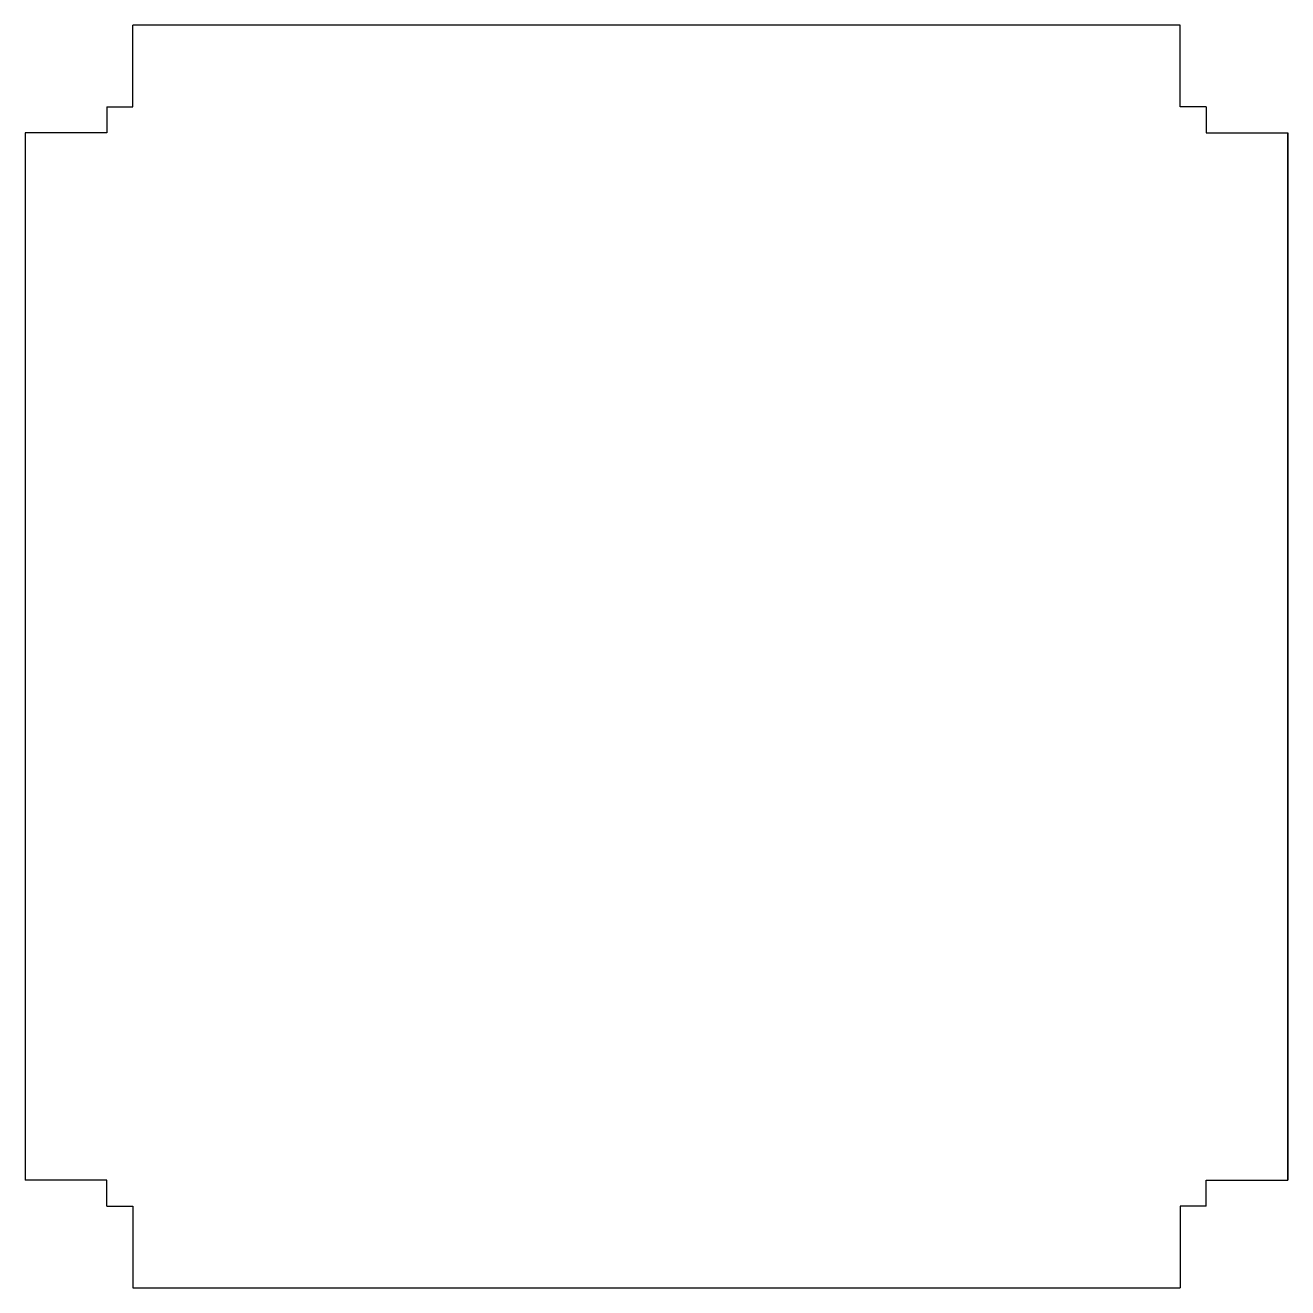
# Model space of a CAD drawing. Header units: inches. Extents: x -3 to 337, y 316 to 656.
import ezdxf

# ---------------------------------------------------------------- set-up
doc = ezdxf.new("R2010")
doc.units = ezdxf.units.IN
doc.header["$MEASUREMENT"] = 0

msp = doc.modelspace()

# ---------------------------------------------------------------- linework, layer by layer
for p, q in [((25.66, 634.32), (25.66, 656.32)), ((307.66, 634.32), (307.66, 656.32)), ((18.66, 634.32), (25.66, 634.32)), ((18.66, 634.32), (18.66, 627.32)), ((314.66, 634.32), (307.66, 634.32)), ((314.66, 634.32), (314.66, 627.32)), ((18.66, 627.32), (-3.34, 627.32)), ((314.66, 627.32), (336.66, 627.32)), ((18.66, 345.32), (-3.34, 345.32)), ((18.66, 338.32), (18.66, 345.32)), ((314.66, 338.32), (314.66, 345.32)), ((314.66, 345.32), (336.66, 345.32)), ((18.66, 338.32), (25.66, 338.32)), ((25.66, 338.32), (25.66, 316.32)), ((314.66, 338.32), (307.66, 338.32)), ((307.66, 338.32), (307.66, 316.32))]:
    msp.add_line(p, q)
for points in [[(307.66, 656.32), (25.66, 656.32)], [(-3.34, 627.32), (-3.34, 345.32)], [(336.66, 345.32), (336.66, 627.32)], [(336.66, 627.32), (336.66, 345.32)], [(25.66, 316.32), (307.66, 316.32)]]:
    msp.add_lwpolyline(points)

doc.saveas('drawing.dxf')
